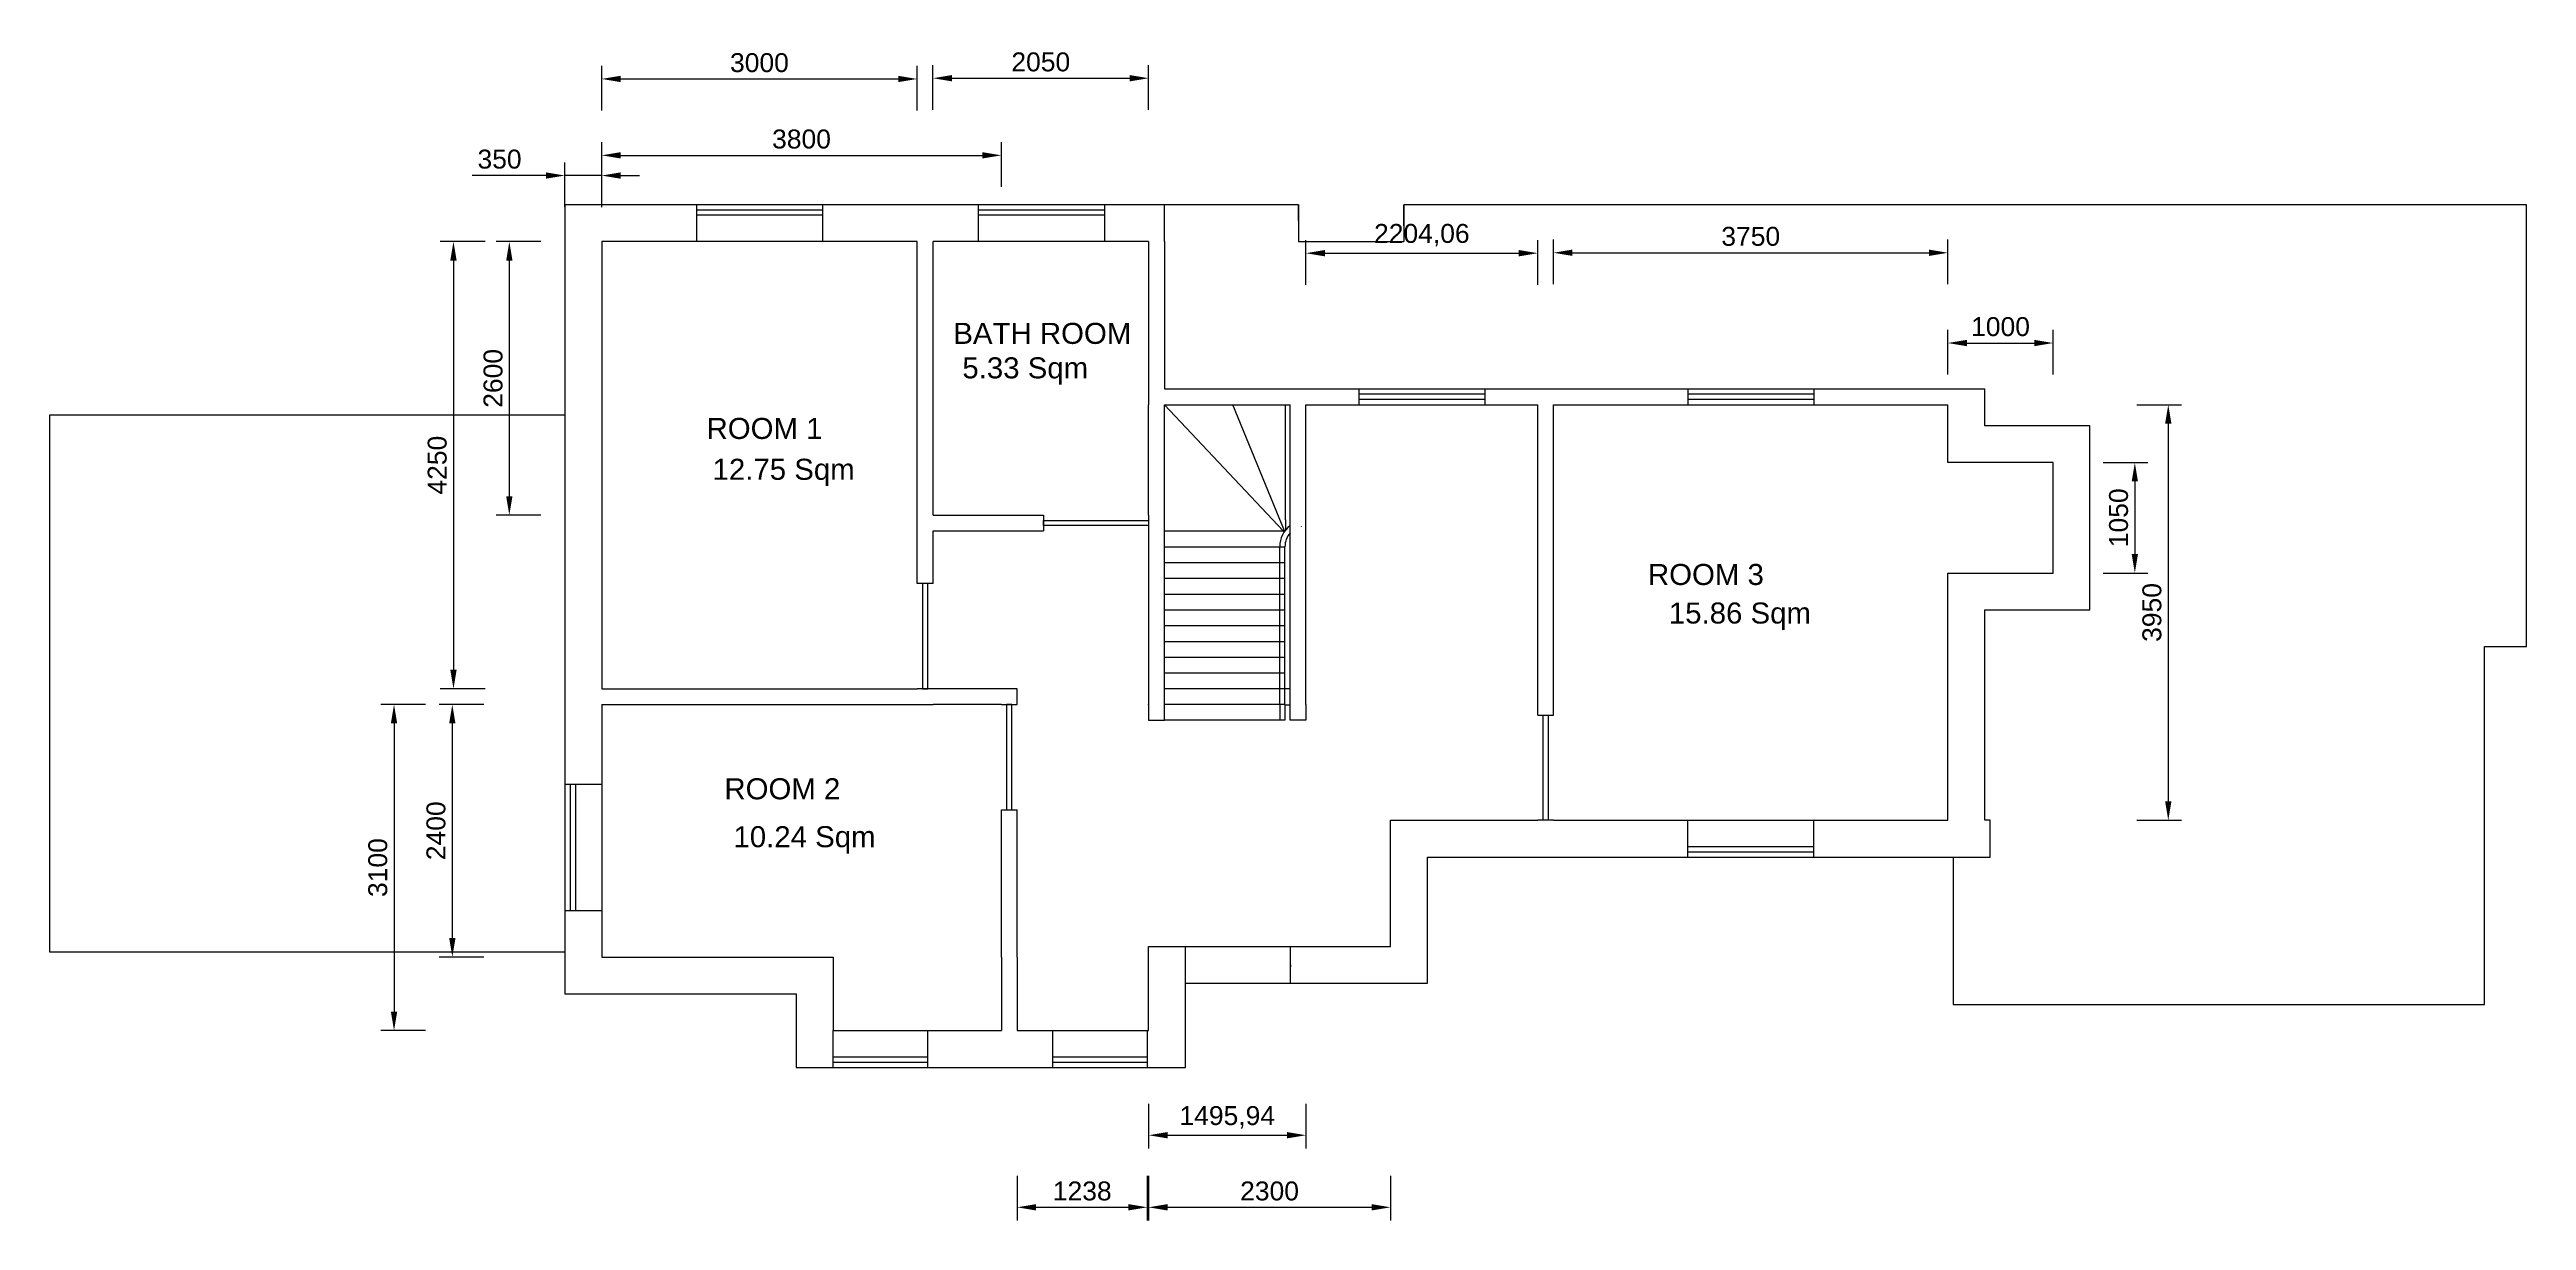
# Model space of a CAD drawing. Header units: millimetres. Extents: x 16541 to 73453, y -2527 to 8603.
# Drawn here: x 49903 to 73453, y -2527 to 8603 of the extents above; entities that cross this region are included whole.
import ezdxf

# ---------------------------------------------------------------- set-up
doc = ezdxf.new("R2010")
doc.units = ezdxf.units.MM
for name, color, linetype in [('dli', 50, 'Continuous'), ('doors', 32, 'Continuous'), ('sketch', 253, 'Continuous'), ('staircase', 210, 'Continuous'), ('walls', 1, 'Continuous'), ('windows', 150, 'Continuous')]:
    doc.layers.add(name, color=color, linetype=linetype)
doc.styles.get("Standard").update_dxf_attribs({"font": 'arial.ttf'})
doc.dimstyles.new('Annotative', dxfattribs={"dimscale": 0, "dimtxt": 1.8, "dimasz": 1.8, "dimexe": 1.25, "dimexo": 0.625, "dimtad": 1, "dimtxsty": 'Standard', "dimcen": 2.5, "dimadec": 0, "dimazin": 0, "dimtfac": 1, "dimtmove": 0, "dimatfit": 3, "dimfxl": 3, "dimfxlon": 1, "dimarcsym": 0})

# ---------------------------------------------------------------- blocks, each defined once
blk = doc.blocks.new('windows')
at = {"layer": 'windows'}
for p, q in [((0, 100), (1200, 100)), ((0, 0), (0, 50)), ((0, 50), (1200, 50))]:
    blk.add_line(p, q, dxfattribs=at)
for points in [[(0, 0), (0, 350)], [(1200, 0), (1200, 350)]]:
    blk.add_lwpolyline(points, dxfattribs=at)
blk = doc.blocks.new('*U33')
at = {"layer": 'windows'}
for p, q in [((0, 100), (900, 100)), ((0, 0), (0, 50)), ((0, 50), (900, 50))]:
    blk.add_line(p, q, dxfattribs=at)
for points in [[(0, 0), (0, 350)], [(900, 0), (900, 350)]]:
    blk.add_lwpolyline(points, dxfattribs=at)
blk = doc.blocks.new('*D38')
at = {"layer": 'Defpoints', "color": 0, "transparency": 16777216}
for p in [(58153, 8323), (55153, 6777), (58153, 6777)]:
    blk.add_point(p, dxfattribs=at)
at = {"layer": 'dli', "color": 0, "lineweight": -2, "transparency": 16777216}
for p, q in [((55153, 8023), (55153, 8448)), ((55333, 8323), (57973, 8323)), ((58153, 8023), (58153, 8448))]:
    blk.add_line(p, q, dxfattribs=at)
at = {"layer": 'dli', "color": 0, "transparency": 16777216}
for points in [[(55333, 8353), (55333, 8293), (55153, 8323)], [(57973, 8353), (57973, 8293), (58153, 8323)]]:
    blk.add_solid(points, dxfattribs=at)
at = {"layer": 'dli', "color": 0, "transparency": 16777216, "insert": (56653, 8477), "char_height": 180, "attachment_point": 5}
blk.add_mtext('3000', dxfattribs=at)
blk = doc.blocks.new('*D39')
at = {"layer": 'Defpoints', "color": 0, "transparency": 16777216}
for p in [(55153, 6777), (53744, 2527), (55153, 2527)]:
    blk.add_point(p, dxfattribs=at)
at = {"layer": 'dli', "color": 0, "lineweight": -2, "transparency": 16777216}
for p, q in [((54044, 6777), (53619, 6777)), ((53744, 6597), (53744, 2707)), ((54044, 2527), (53619, 2527))]:
    blk.add_line(p, q, dxfattribs=at)
at = {"layer": 'dli', "color": 0, "transparency": 16777216}
for points in [[(53714, 6597), (53774, 6597), (53744, 6777)], [(53714, 2707), (53774, 2707), (53744, 2527)]]:
    blk.add_solid(points, dxfattribs=at)
at = {"layer": 'dli', "color": 0, "transparency": 16777216, "insert": (53590, 4652), "char_height": 180, "attachment_point": 5, "rotation": 90}
blk.add_mtext('4250', dxfattribs=at)
blk = doc.blocks.new('*D40')
at = {"layer": 'Defpoints', "color": 0, "transparency": 16777216}
for p in [(54803, 7405), (54803, 6777), (55153, 6777)]:
    blk.add_point(p, dxfattribs=at)
at = {"layer": 'dli', "color": 0, "lineweight": -2, "transparency": 16777216}
for p, q in [((54623, 7405), (53921, 7405)), ((54803, 7105), (54803, 7530)), ((55153, 7405), (54803, 7405)), ((55153, 7105), (55153, 7530)), ((55333, 7405), (55513, 7405))]:
    blk.add_line(p, q, dxfattribs=at)
at = {"layer": 'dli', "color": 0, "transparency": 16777216}
for points in [[(54623, 7435), (54623, 7375), (54803, 7405)], [(55333, 7435), (55333, 7375), (55153, 7405)]]:
    blk.add_solid(points, dxfattribs=at)
at = {"layer": 'dli', "color": 0, "transparency": 16777216, "insert": (54182, 7560), "char_height": 180, "attachment_point": 5}
blk.add_mtext('350', dxfattribs=at)
blk = doc.blocks.new('*D41')
at = {"layer": 'Defpoints', "color": 0, "transparency": 16777216}
for p in [(58953, 7597), (55153, 2377), (58953, 2377)]:
    blk.add_point(p, dxfattribs=at)
at = {"layer": 'dli', "color": 0, "lineweight": -2, "transparency": 16777216}
for p, q in [((55153, 7297), (55153, 7722)), ((55333, 7597), (58773, 7597)), ((58953, 7297), (58953, 7722))]:
    blk.add_line(p, q, dxfattribs=at)
at = {"layer": 'dli', "color": 0, "transparency": 16777216}
for points in [[(55333, 7627), (55333, 7567), (55153, 7597)], [(58773, 7627), (58773, 7567), (58953, 7597)]]:
    blk.add_solid(points, dxfattribs=at)
at = {"layer": 'dli', "color": 0, "transparency": 16777216, "insert": (57053, 7751), "char_height": 180, "attachment_point": 5}
blk.add_mtext('3800', dxfattribs=at)
blk = doc.blocks.new('*D42')
at = {"layer": 'Defpoints', "color": 0, "transparency": 16777216}
for p in [(55153, 2377), (53733, -23), (55153, -23)]:
    blk.add_point(p, dxfattribs=at)
at = {"layer": 'dli', "color": 0, "lineweight": -2, "transparency": 16777216}
for p, q in [((54033, 2377), (53608, 2377)), ((53733, 2197), (53733, 157)), ((54033, -23), (53608, -23))]:
    blk.add_line(p, q, dxfattribs=at)
at = {"layer": 'dli', "color": 0, "transparency": 16777216}
for points in [[(53703, 2197), (53763, 2197), (53733, 2377)], [(53703, 157), (53763, 157), (53733, -23)]]:
    blk.add_solid(points, dxfattribs=at)
at = {"layer": 'dli', "color": 0, "transparency": 16777216, "insert": (53578, 1177), "char_height": 180, "attachment_point": 5, "rotation": 90}
blk.add_mtext('2400', dxfattribs=at)
blk = doc.blocks.new('*D43')
at = {"layer": 'Defpoints', "color": 0, "transparency": 16777216}
for p in [(58303, 2377), (53179, -723), (58303, -723)]:
    blk.add_point(p, dxfattribs=at)
at = {"layer": 'dli', "color": 0, "lineweight": -2, "transparency": 16777216}
for p, q in [((53479, 2377), (53054, 2377)), ((53179, 2197), (53179, -543)), ((53479, -723), (53054, -723))]:
    blk.add_line(p, q, dxfattribs=at)
at = {"layer": 'dli', "color": 0, "transparency": 16777216}
for points in [[(53149, 2197), (53209, 2197), (53179, 2377)], [(53149, -543), (53209, -543), (53179, -723)]]:
    blk.add_solid(points, dxfattribs=at)
at = {"layer": 'dli', "color": 0, "transparency": 16777216, "insert": (53025, 827), "char_height": 180, "attachment_point": 5, "rotation": 90}
blk.add_mtext('3100', dxfattribs=at)
blk = doc.blocks.new('*D44')
at = {"layer": 'Defpoints', "color": 0, "transparency": 16777216}
for p in [(60353, 8330), (58303, 6777), (60353, 6777)]:
    blk.add_point(p, dxfattribs=at)
at = {"layer": 'dli', "color": 0, "lineweight": -2, "transparency": 16777216}
for p, q in [((58303, 8030), (58303, 8455)), ((58483, 8330), (60173, 8330)), ((60353, 8030), (60353, 8455))]:
    blk.add_line(p, q, dxfattribs=at)
at = {"layer": 'dli', "color": 0, "transparency": 16777216}
for points in [[(58483, 8360), (58483, 8300), (58303, 8330)], [(60173, 8360), (60173, 8300), (60353, 8330)]]:
    blk.add_solid(points, dxfattribs=at)
at = {"layer": 'dli', "color": 0, "transparency": 16777216, "insert": (59328, 8484), "char_height": 180, "attachment_point": 5}
blk.add_mtext('2050', dxfattribs=at)
blk = doc.blocks.new('*D45')
at = {"layer": 'Defpoints', "color": 0, "transparency": 16777216}
for p in [(58303, 6777), (54275, 4177), (58303, 4177)]:
    blk.add_point(p, dxfattribs=at)
at = {"layer": 'dli', "color": 0, "lineweight": -2, "transparency": 16777216}
for p, q in [((54575, 6777), (54150, 6777)), ((54275, 6597), (54275, 4357)), ((54575, 4177), (54150, 4177))]:
    blk.add_line(p, q, dxfattribs=at)
at = {"layer": 'dli', "color": 0, "transparency": 16777216}
for points in [[(54245, 6597), (54305, 6597), (54275, 6777)], [(54245, 4357), (54305, 4357), (54275, 4177)]]:
    blk.add_solid(points, dxfattribs=at)
at = {"layer": 'dli', "color": 0, "transparency": 16777216, "insert": (54121, 5477), "char_height": 180, "attachment_point": 5, "rotation": 90}
blk.add_mtext('2600', dxfattribs=at)
blk = doc.blocks.new('*D46')
at = {"layer": 'Defpoints', "color": 0, "transparency": 16777216}
for p in [(67953, 6671), (64203, 5227), (67953, 5227)]:
    blk.add_point(p, dxfattribs=at)
at = {"layer": 'dli', "color": 0, "lineweight": -2, "transparency": 16777216}
for p, q in [((64203, 6371), (64203, 6796)), ((64383, 6671), (67773, 6671)), ((67953, 6371), (67953, 6796))]:
    blk.add_line(p, q, dxfattribs=at)
at = {"layer": 'dli', "color": 0, "transparency": 16777216}
for points in [[(64383, 6701), (64383, 6641), (64203, 6671)], [(67773, 6701), (67773, 6641), (67953, 6671)]]:
    blk.add_solid(points, dxfattribs=at)
at = {"layer": 'dli', "color": 0, "transparency": 16777216, "insert": (66078, 6826), "char_height": 180, "attachment_point": 5}
blk.add_mtext('3750', dxfattribs=at)
blk = doc.blocks.new('*D47')
at = {"layer": 'Defpoints', "color": 0, "transparency": 16777216}
for p in [(64203, 5227), (64203, 1277), (70048, 1277)]:
    blk.add_point(p, dxfattribs=at)
at = {"layer": 'dli', "color": 0, "lineweight": -2, "transparency": 16777216}
for p, q in [((69748, 5227), (70173, 5227)), ((70048, 5047), (70048, 1457)), ((69748, 1277), (70173, 1277))]:
    blk.add_line(p, q, dxfattribs=at)
at = {"layer": 'dli', "color": 0, "transparency": 16777216}
for points in [[(70018, 5047), (70078, 5047), (70048, 5227)], [(70018, 1457), (70078, 1457), (70048, 1277)]]:
    blk.add_solid(points, dxfattribs=at)
at = {"layer": 'dli', "color": 0, "transparency": 16777216, "insert": (69893, 3252), "char_height": 180, "attachment_point": 5, "rotation": 90}
blk.add_mtext('3950', dxfattribs=at)
blk = doc.blocks.new('*D48')
at = {"layer": 'Defpoints', "color": 0, "transparency": 16777216}
for p in [(68953, 5813), (67953, 4677), (68953, 4677)]:
    blk.add_point(p, dxfattribs=at)
at = {"layer": 'dli', "color": 0, "lineweight": -2, "transparency": 16777216}
for p, q in [((67953, 5513), (67953, 5938)), ((68953, 5513), (68953, 5938)), ((68133, 5813), (68773, 5813))]:
    blk.add_line(p, q, dxfattribs=at)
at = {"layer": 'dli', "color": 0, "transparency": 16777216}
for points in [[(68133, 5843), (68133, 5783), (67953, 5813)], [(68773, 5843), (68773, 5783), (68953, 5813)]]:
    blk.add_solid(points, dxfattribs=at)
at = {"layer": 'dli', "color": 0, "transparency": 16777216, "insert": (68453, 5968), "char_height": 180, "attachment_point": 5}
blk.add_mtext('1000', dxfattribs=at)
blk = doc.blocks.new('*D49')
at = {"layer": 'Defpoints', "color": 0, "transparency": 16777216}
for p in [(68907, 4677), (68953, 3627), (69730, 3627)]:
    blk.add_point(p, dxfattribs=at)
at = {"layer": 'dli', "color": 0, "lineweight": -2, "transparency": 16777216}
for p, q in [((69430, 4677), (69855, 4677)), ((69730, 4497), (69730, 3807)), ((69430, 3627), (69855, 3627))]:
    blk.add_line(p, q, dxfattribs=at)
at = {"layer": 'dli', "color": 0, "transparency": 16777216}
for points in [[(69700, 4497), (69760, 4497), (69730, 4677)], [(69700, 3807), (69760, 3807), (69730, 3627)]]:
    blk.add_solid(points, dxfattribs=at)
at = {"layer": 'dli', "color": 0, "transparency": 16777216, "insert": (69576, 4152), "char_height": 180, "attachment_point": 5, "rotation": 90}
blk.add_mtext('1050', dxfattribs=at)
blk = doc.blocks.new('*D50')
at = {"layer": 'Defpoints', "color": 0, "transparency": 16777216}
for p in [(60353, 2227), (61849, 2227), (61849, -1717)]:
    blk.add_point(p, dxfattribs=at)
at = {"layer": 'dli', "color": 0, "lineweight": -2, "transparency": 16777216}
for p, q in [((60353, -1417), (60353, -1842)), ((61849, -1417), (61849, -1842)), ((60533, -1717), (61669, -1717))]:
    blk.add_line(p, q, dxfattribs=at)
at = {"layer": 'dli', "color": 0, "transparency": 16777216}
for points in [[(60533, -1687), (60533, -1747), (60353, -1717)], [(61669, -1687), (61669, -1747), (61849, -1717)]]:
    blk.add_solid(points, dxfattribs=at)
at = {"layer": 'dli', "color": 0, "transparency": 16777216, "insert": (61101, -1547), "char_height": 180, "attachment_point": 5}
blk.add_mtext('1495,94', dxfattribs=at)
blk = doc.blocks.new('*D51')
at = {"layer": 'Defpoints', "color": 0, "transparency": 16777216}
for p in [(59103, -723), (60341, -723), (60341, -2402)]:
    blk.add_point(p, dxfattribs=at)
at = {"layer": 'dli', "color": 0, "lineweight": -2, "transparency": 16777216}
for p, q in [((59103, -2102), (59103, -2527)), ((60341, -2102), (60341, -2527)), ((59283, -2402), (60161, -2402))]:
    blk.add_line(p, q, dxfattribs=at)
at = {"layer": 'dli', "color": 0, "transparency": 16777216}
for points in [[(59283, -2372), (59283, -2432), (59103, -2402)], [(60161, -2372), (60161, -2432), (60341, -2402)]]:
    blk.add_solid(points, dxfattribs=at)
at = {"layer": 'dli', "color": 0, "transparency": 16777216, "insert": (59722, -2248), "char_height": 180, "attachment_point": 5}
blk.add_mtext('1238', dxfattribs=at)
blk = doc.blocks.new('*D52')
at = {"layer": 'Defpoints', "color": 0, "transparency": 16777216}
for p in [(60353, 77), (62653, 77), (62653, -2402)]:
    blk.add_point(p, dxfattribs=at)
at = {"layer": 'dli', "color": 0, "lineweight": -2, "transparency": 16777216}
for p, q in [((60353, -2102), (60353, -2527)), ((62653, -2102), (62653, -2527)), ((60533, -2402), (62473, -2402))]:
    blk.add_line(p, q, dxfattribs=at)
at = {"layer": 'dli', "color": 0, "transparency": 16777216}
for points in [[(60533, -2372), (60533, -2432), (60353, -2402)], [(62473, -2372), (62473, -2432), (62653, -2402)]]:
    blk.add_solid(points, dxfattribs=at)
at = {"layer": 'dli', "color": 0, "transparency": 16777216, "insert": (61503, -2248), "char_height": 180, "attachment_point": 5}
blk.add_mtext('2300', dxfattribs=at)
blk = doc.blocks.new('*D53')
at = {"layer": 'Defpoints', "color": 0, "transparency": 16777216}
for p in [(64053, 6667), (61849, 5227), (64053, 5227)]:
    blk.add_point(p, dxfattribs=at)
at = {"layer": 'dli', "color": 0, "lineweight": -2, "transparency": 16777216}
for p, q in [((61849, 6367), (61849, 6792)), ((62029, 6667), (63873, 6667)), ((64053, 6367), (64053, 6792))]:
    blk.add_line(p, q, dxfattribs=at)
at = {"layer": 'dli', "color": 0, "transparency": 16777216}
for points in [[(62029, 6697), (62029, 6637), (61849, 6667)], [(63873, 6697), (63873, 6637), (64053, 6667)]]:
    blk.add_solid(points, dxfattribs=at)
at = {"layer": 'dli', "color": 0, "transparency": 16777216, "insert": (62951, 6838), "char_height": 180, "attachment_point": 5}
blk.add_mtext('2204,06', dxfattribs=at)

msp = doc.modelspace()

# ---------------------------------------------------------------- linework, layer by layer
at = {"layer": 'doors'}
for points in [[(59353.45, 4102.073), (59353.45, 4127.073), (60353.45, 4127.073), (60353.45, 4077.073), (59353.45, 4077.073)], [(58228.45, 3527.073), (58203.45, 3527.073), (58203.45, 2527.073), (58228.45, 2527.073), (58253.45, 2527.073), (58253.45, 3527.073)], [(59028.45, 1377.073), (59053.45, 1377.073), (59053.45, 2377.073), (59003.45, 2377.073), (59003.45, 1377.073)], [(64128.45, 2277.073), (64153.45, 2277.073), (64153.45, 1277.073), (64103.45, 1277.073), (64103.45, 2277.073)]]:
    msp.add_lwpolyline(points, close=True, dxfattribs=at)
at = {"layer": 'sketch'}
for p, q in [((61778.45, 6977.073), (61778.45, 7127.073)), ((61778.45, 7127.073), (61778.45, 6777.073)), ((62778.45, 6977.073), (62778.45, 7127.073)), ((62778.45, 7127.073), (62778.45, 6777.073)), ((61778.45, 6977.073), (61778.45, 6952.073)), ((61778.45, 6952.073), (61778.45, 6927.073)), ((62778.45, 6952.073), (62778.45, 6977.073)), ((62778.45, 6927.073), (62778.45, 6952.073)), ((61778.45, 6777.073), (62778.45, 6777.073)), ((50403.45, 27.073), (52803.45, 27.073)), ((60703.45, 77.073), (61703.45, 77.073)), ((61703.45, -97.927), (61703.45, -77.927)), ((61703.45, -97.927), (61703.45, -117.927))]:
    msp.add_line(p, q, dxfattribs=at)
for points in [[(61778.45, 7127.073), (54803.45, 7127.073), (54803.45, 5127.073), (49903.45, 5127.073), (49903.45, 27.073), (50403.45, 27.073)], [(61703.45, -272.927), (63003.45, -272.927), (63003.45, 927.073), (68003.45, 927.073), (68003.45, -472.927), (73053.45, -472.927), (73053.45, 2927.073), (73453.45, 2927.073), (73453.45, 7127.073), (62778.45, 7127.073)], [(52803.45, 27.073), (54803.45, 27.073), (54803.45, -372.927), (57003.45, -372.927), (57003.45, -1072.927), (60703.45, -1072.927), (60703.45, -272.927)], [(60703.45, -272.927), (60703.45, 77.073)], [(61703.45, -272.927), (61703.45, 77.073)]]:
    msp.add_lwpolyline(points, dxfattribs=at)
at = {"layer": 'staircase'}
for p, q in [((61632.773, 4027.073), (60503.45, 5227.073)), ((61644.46, 4027.073), (61153.45, 5227.073)), ((61653.45, 4131.073), (61653.45, 5227.073)), ((60503.45, 4027.073), (61649.393, 4027.073)), ((60503.45, 4027.073), (61649.393, 4027.073)), ((61653.45, 4131.073), (61653.45, 4032.336)), ((61803.45, 4071.725), (61803.45, 4069.935)), ((60503.45, 3877.073), (61649.393, 3877.073)), ((60503.45, 3877.073), (61649.393, 3877.073)), ((61599.393, 2378.863), (61599.393, 3877.073)), ((61649.393, 2378.863), (61649.393, 3877.073)), ((60503.45, 3727.073), (61649.393, 3727.073)), ((60503.45, 3577.073), (61649.393, 3577.073)), ((60503.45, 3577.073), (61649.393, 3577.073)), ((60503.45, 3427.073), (61649.393, 3427.073)), ((60503.45, 3277.073), (61649.393, 3277.073)), ((60503.45, 3127.073), (61649.393, 3127.073)), ((60503.45, 2977.073), (61649.393, 2977.073)), ((60503.45, 2827.073), (61649.393, 2827.073)), ((60503.45, 2677.073), (61649.393, 2677.073)), ((61599.393, 2378.863), (61599.393, 2227.073)), ((61699.393, 2527.073), (61649.393, 2525.283)), ((61649.393, 2377.073), (61649.393, 2227.073)), ((61649.393, 2375.283), (61699.393, 2375.283))]:
    msp.add_line(p, q, dxfattribs=at)
for points in [[(61649.393, 2527.073), (60503.45, 2527.073), (60503.45, 2657.073)], [(60353.45, 2375.283), (60353.45, 2377.073)], [(61649.393, 2377.073), (60503.45, 2377.073)], [(61649.393, 2227.073), (60503.45, 2227.073)]]:
    msp.add_lwpolyline(points, dxfattribs=at)
for radius, start in [(250, 126.8698976), (200, 138.5903779)]:
    msp.add_arc((61849.393, 3877.073), radius, start, 180, dxfattribs=at)
at = {"layer": 'walls'}
for p, q in [((60503.45, 6777.073), (60503.45, 7127.073)), ((60353.45, 4177.073), (60353.45, 5227.073)), ((60503.45, 2227.073), (60503.45, 5227.073)), ((61699.393, 2377.073), (61699.393, 5227.073)), ((61849.393, 2377.073), (61849.393, 5227.073)), ((64053.45, 2277.073), (64053.45, 5227.073)), ((64203.45, 2277.073), (64203.45, 5227.073)), ((67953.45, 5377.073), (68303.45, 5377.073)), ((58303.45, 4177.073), (59353.45, 4177.073)), ((58303.45, 4027.073), (59353.45, 4027.073)), ((60353.45, 4177.073), (60353.45, 4027.073)), ((60353.45, 4027.073), (60353.45, 2227.073)), ((58303.45, 3527.073), (58153.45, 3527.073)), ((58303.45, 2527.073), (58153.45, 2527.073)), ((58953.45, 2377.073), (59103.45, 2377.073)), ((61699.393, 2227.073), (61699.393, 2375.283)), ((61849.393, 2377.073), (61849.393, 2227.073)), ((60353.45, 2227.073), (60503.45, 2227.073)), ((61849.393, 2227.073), (61699.393, 2227.073)), ((64053.45, 2277.073), (64203.45, 2277.073))]:
    msp.add_line(p, q, dxfattribs=at)
for points in [[(54803.45, 7127.073), (54803.45, -372.927), (57003.45, -372.927), (57003.45, -1072.927), (60703.45, -1072.927), (60703.45, -272.927), (61703.45, -272.927), (63003.45, -272.927), (63003.45, 927.073), (68353.45, 927.073), (68353.45, 1277.073), (68303.45, 1277.073), (68303.45, 3277.073), (69303.45, 3277.073), (69303.45, 5027.073), (68303.45, 5027.073), (68303.45, 5377.073)], [(60503.45, 7127.073), (54803.45, 7127.073)], [(55153.45, 6777.073), (55153.45, 2527.073), (58153.45, 2527.073)], [(58153.45, 6777.073), (55153.45, 6777.073), (55153.45, 2527.073)], [(58153.45, 3527.073), (58153.45, 6777.073)], [(60353.45, 6777.073), (58303.45, 6777.073)], [(58303.45, 4177.073), (58303.45, 6777.073)], [(60353.45, 6777.073), (60353.45, 5227.073)], [(60503.45, 6777.073), (60503.45, 5377.073), (67953.45, 5377.073)], [(60503.45, 5227.073), (61699.393, 5227.073)], [(61849.393, 5227.073), (64053.45, 5227.073)], [(64203.45, 5227.073), (67953.45, 5227.073)], [(64203.45, 1277.073), (67953.45, 1277.073), (67953.45, 3627.073), (68953.45, 3627.073), (68953.45, 4677.073), (67953.45, 4677.073), (67953.45, 5227.073)], [(58303.45, 3527.073), (58303.45, 4027.073)], [(59353.45, 4177.073), (59353.45, 4027.073)], [(55153.45, 2377.073), (55153.45, -22.927), (57353.45, -22.927), (57353.45, -722.927), (58953.45, -722.927)], [(55153.45, 2377.073), (58303.45, 2377.073)], [(59103.45, 2377.073), (59103.45, 2527.073), (58303.45, 2527.073)], [(58953.45, 2377.073), (58303.45, 2377.073)], [(58953.45, -22.927), (58953.45, 1377.073)], [(58953.45, 1377.073), (59103.45, 1377.073)], [(59103.45, -22.927), (59103.45, 1377.073)], [(59103.45, -722.927), (60353.45, -722.927), (60353.45, 77.073), (61703.45, 77.073), (62653.45, 77.073), (62653.45, 1277.073), (64053.45, 1277.073)], [(64203.45, 1277.073), (64053.45, 1277.073)], [(58953.45, -22.927), (58953.45, -722.927)], [(59103.45, -22.927), (59103.45, -722.927)]]:
    msp.add_lwpolyline(points, dxfattribs=at)
at = {"layer": 'windows'}
for p, q in [((63551.422, 5327.073), (62351.422, 5327.073)), ((63551.422, 5277.073), (62351.422, 5277.073)), ((63551.422, 5377.073), (63551.422, 5327.073)), ((66678.45, 5327.073), (65478.45, 5327.073)), ((66678.45, 5277.073), (65478.45, 5277.073)), ((66678.45, 5377.073), (66678.45, 5327.073))]:
    msp.add_line(p, q, dxfattribs=at)
for points in [[(62351.422, 5377.073), (62351.422, 5227.073)], [(63551.422, 5377.073), (63551.422, 5227.073)], [(65478.45, 5377.073), (65478.45, 5227.073)], [(66678.45, 5377.073), (66678.45, 5227.073)]]:
    msp.add_lwpolyline(points, dxfattribs=at)

# ---------------------------------------------------------------- block references
at = {"layer": 'sketch'}
for p, rotation in [((57253.45, 7127.148), 180), ((59934.105, 7127.148), 180), ((54803.45, 1620.638), 270)]:
    msp.add_blockref('windows', p, dxfattribs=dict(at, rotation=rotation))
for name, p in [('windows', (65478.45, 927.073)), ('*U33', (57353.45, -1072.927)), ('*U33', (59441.45, -1072.927))]:
    msp.add_blockref(name, p, dxfattribs=at)

# ---------------------------------------------------------------- texts
for s, p in [('BATH ROOM', (58496.607, 5804.845)), ('5.33 Sqm', (58582.286, 5477.073)), ('ROOM 1', (56150.174, 4901.309)), ('12.75 Sqm', (56207.355, 4512.823)), ('ROOM 3', (65100.741, 3513.167)), ('15.86 Sqm', (65299.56, 3146.642)), ('ROOM 2', (56320.04, 1476.12)), ('10.24 Sqm', (56406.027, 1020.638))]:
    msp.add_text(s, height=200).set_placement(p)

# ---------------------------------------------------------------- dimensions: what is measured, and where the dimension line sits
at = {"layer": 'dli'}
for base, p1, p2, picture, middle in [((58153.45, 8322.903), (55153.45, 6777.073), (58153.45, 6777.073), '*D38', (56653.45, 8477.367)), ((60353.45, 8330.053), (58303.45, 6777.073), (60353.45, 6777.073), '*D44', (59328.45, 8484.456)), ((58953.45, 7596.587), (55153.45, 2377.073), (58953.45, 2377.073), '*D41', (57053.45, 7751.051)), ((54803.45, 7405.061), (55153.45, 6777.073), (54803.45, 6777.073), '*D40', (54182.472, 7559.526)), ((64053.45, 6667.391), (61849.393, 5227.073), (64053.45, 5227.073), '*D53', (62951.422, 6838.063)), ((67953.45, 6671.082), (64203.45, 5227.073), (67953.45, 5227.073), '*D46', (66078.45, 6825.546)), ((68953.45, 5813.188), (67953.45, 4677.073), (68953.45, 4677.073), '*D48', (68453.45, 5967.591)), ((61849.393, -1717.207), (60353.45, 2227.073), (61849.393, 2227.073), '*D50', (61101.422, -1546.535)), ((62653.45, -2402.015), (60353.45, 77.073), (62653.45, 77.073), '*D52', (61503.45, -2247.55)), ((60341.45, -2402.015), (59103.45, -722.927), (60341.45, -722.927), '*D51', (59722.45, -2247.55))]:
    dim = msp.add_linear_dim(base=base, p1=p1, p2=p2, dimstyle='Annotative', dxfattribs=at)
    dim.commit()
    dim.dimension.update_dxf_attribs({"geometry": picture, "text_midpoint": middle})
for base, p1, p2, picture, middle in [((53744.438, 2527.073), (55153.45, 6777.073), (55153.45, 2527.073), '*D39', (53590.035, 4652.073)), ((54275.361, 4177.073), (58303.45, 6777.073), (58303.45, 4177.073), '*D45', (54120.958, 5477.073)), ((70047.5, 1277.073), (64203.45, 5227.073), (64203.45, 1277.073), '*D47', (69893.036, 3252.073)), ((69729.988, 3627.073), (68906.807, 4677.073), (68953.45, 3627.073), '*D49', (69575.585, 4152.073)), ((53179.144, -722.927), (58303.45, 2377.073), (58303.45, -722.927), '*D43', (53024.68, 827.073)), ((53732.79, -22.927), (55153.45, 2377.073), (55153.45, -22.927), '*D42', (53578.387, 1177.073))]:
    dim = msp.add_linear_dim(base=base, p1=p1, p2=p2, angle=90, dimstyle='Annotative', dxfattribs=at)
    dim.commit()
    dim.dimension.update_dxf_attribs({"geometry": picture, "text_midpoint": middle})

doc.saveas('drawing.dxf')
